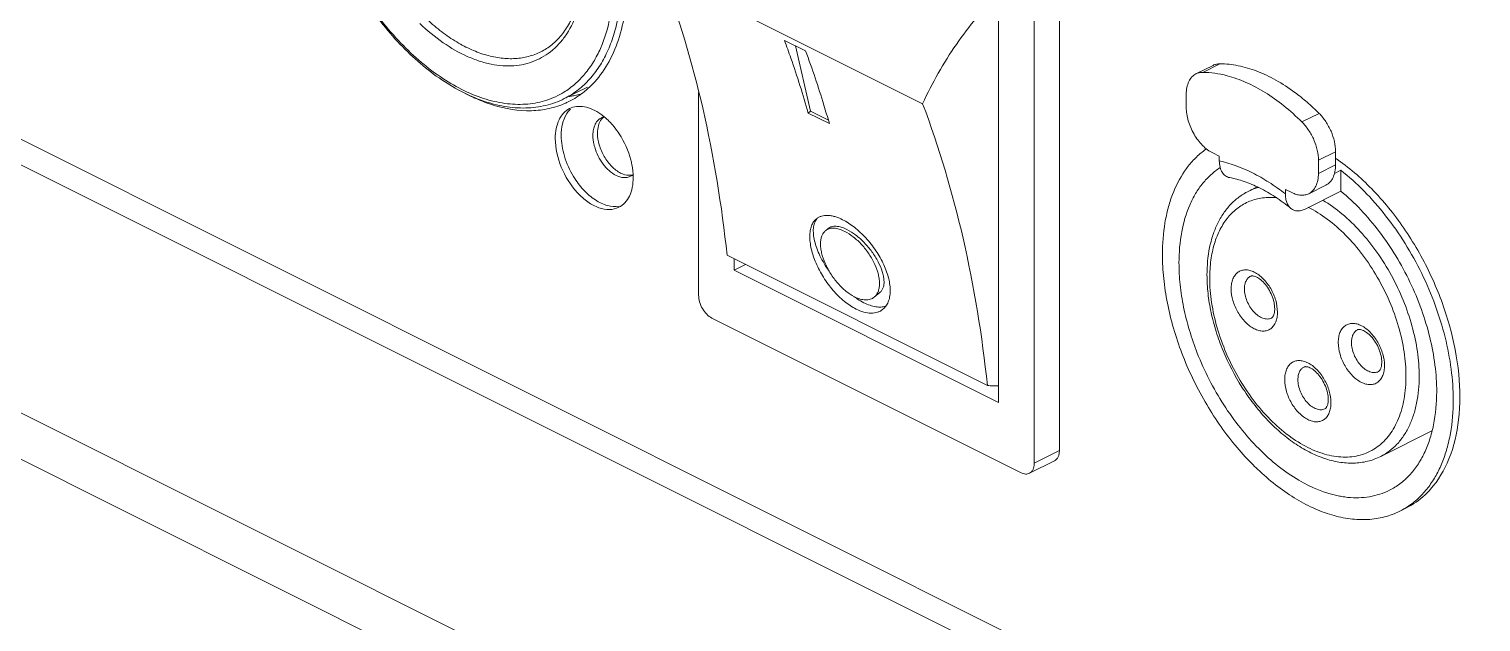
# Model space of a CAD drawing. Header units: millimetres. Extents: x 1177 to 4147, y 93 to 2194.
# Drawn here: x 3205 to 3259.3, y 770.5 to 792.7 of the extents above; entities that cross this region are included whole.
import ezdxf

# ---------------------------------------------------------------- set-up
doc = ezdxf.new("R2010")
doc.units = ezdxf.units.MM
doc.header["$LTSCALE"] = 0.1
doc.layers.get('0').update_dxf_attribs({"lineweight": 13})

# ---------------------------------------------------------------- blocks, each defined once
blk = doc.blocks.new('01')
for p, q in [((3562.36, 719.411), (3562.36, 692.304)), ((3561.016, 718.739), (3561.016, 691.632)), ((3541.111, 717.816), (3555.041, 710.851)), ((3559.107, 717.399), (3559.107, 694.882)), ((3547.651, 714.241), (3548.782, 713.676)), ((3596.206, 664.24), (3497.942, 713.372)), ((3549.038, 710.451), (3548.233, 713.95)), ((3570.587, 712.906), (3569.668, 712.447)), ((3570.951, 712.988), (3570.032, 712.529)), ((3596.206, 662.879), (3497.418, 712.273)), ((3535.865, 711.124), (3537.107, 711.745)), ((3543.056, 700.613), (3543.056, 711.448)), ((3569.148, 711.365), (3569.148, 710.658)), ((3548.919, 710.355), (3549.038, 710.451)), ((3550.051, 709.789), (3548.919, 710.355)), ((3549.996, 709.973), (3549.038, 710.451)), ((3576.254, 710.337), (3575.335, 709.877)), ((3570.562, 708.219), (3570.916, 708.042)), ((3570.916, 708.042), (3570.916, 707.799)), ((3577.138, 708.289), (3576.219, 707.829)), ((3576.219, 707.123), (3576.219, 707.829)), ((3577.138, 707.582), (3577.138, 708.289)), ((3576.219, 707.123), (3577.138, 707.582)), ((3577.421, 707.293), (3577.079, 707.123)), ((3577.421, 706.178), (3577.421, 707.293)), ((3572.938, 706.403), (3572.463, 706.166)), ((3574.451, 706.274), (3574.805, 706.098)), ((3574.451, 706.031), (3574.451, 706.274)), ((3576.618, 706.5), (3575.699, 706.041)), ((3575.512, 705.223), (3577.421, 706.178)), ((3549.991, 704.182), (3549.843, 704.062)), ((3482.742, 703.858), (3594.513, 647.973)), ((3544.579, 702.75), (3558.509, 695.785)), ((3544.965, 701.953), (3544.965, 702.557)), ((3545.569, 702.255), (3544.965, 701.953)), ((3559.107, 694.882), (3544.965, 701.953)), ((3552.76, 700.762), (3552.448, 700.51)), ((3497.032, 699.203), (3583.299, 656.07)), ((3560.309, 691.12), (3543.763, 699.393)), ((3582.284, 693.355), (3579.551, 691.989)), ((3562.36, 692.304), (3561.016, 691.632)), ((3560.756, 691.092), (3562.1, 691.763)), ((3580.926, 689.238), (3580.573, 689.062))]:
    blk.add_line(p, q)
for centre, radius, start, end in [((3533.841, 715.328), 4.926, 312.19186, 315.98038), ((3535.042, 719.894), 9.595, 242.22632, 245.01934), ((3534.1, 715.009), 4.514, 294.17241, 296.55682), ((3535.416, 716.102), 4.913, 278.3805, 279.26389), ((3535.431, 716.017), 4.827, 279.25959, 281.69494), ((3535.459, 715.882), 4.689, 281.6875, 287.09223), ((3538.153, 709.5), 0.672, 104.334, 116.44628), ((3539.104, 709.157), 1.705, 174.16007, 180.05968), ((3572.662, 704.926), 4.274, 125.21953, 129.60733), ((3572.624, 704.977), 4.21, 124.59719, 125.20629), ((3570.912, 698.78), 11.072, 54.92743, 55.72176), ((3539.124, 707.562), 0.66, 296.51645, 303.90371), ((3539.118, 707.57), 0.67, 303.91959, 309.11575), ((3549.926, 704.268), 0.693, 136.46844, 142.1662), ((3554.047, 704.252), 4.58, 233.95251, 234.62472), ((3553.974, 704.149), 4.454, 234.62446, 235.34231)]:
    blk.add_arc(centre, radius, start, end)
for points, knots in [([(3532.549, 728.018), (3532.967, 727.63), (3533.764, 726.774), (3534.797, 725.327), (3535.663, 723.736), (3536.329, 722.062), (3536.77, 720.367), (3536.97, 718.714), (3536.92, 717.166), (3536.619, 715.777), (3536.152, 714.773), (3535.661, 714.118), (3535.248, 713.708), (3534.787, 713.376), (3534.282, 713.124), (3533.739, 712.955), (3533.163, 712.871), (3532.562, 712.872), (3531.941, 712.958), (3531.305, 713.128), (3530.426, 713.471), (3529.329, 714.107), (3528.531, 714.767), (3528.142, 715.137)], [0, 0, 0, 0, 0.071625, 0.146409, 0.222652, 0.298506, 0.372167, 0.442018, 0.506808, 0.565856, 0.619291, 0.644288, 0.66842, 0.692003, 0.7154, 0.738987, 0.763126, 0.788133, 0.814262, 0.841694, 0.870541, 0.932529, 1, 1, 1, 1]), ([(3534.613, 713.629), (3534.821, 713.733), (3535.223, 713.993), (3535.74, 714.515), (3536.168, 715.165), (3536.5, 715.93), (3536.729, 716.798), (3536.85, 717.754), (3536.861, 718.78), (3536.759, 719.857), (3536.548, 720.966), (3536.121, 722.471), (3535.343, 724.302), (3534.089, 726.294), (3533.051, 727.454), (3532.494, 727.962)], [0, 0, 0, 0, 0.042782, 0.087131, 0.134253, 0.185025, 0.239858, 0.298822, 0.361708, 0.4281, 0.497423, 0.568988, 0.715589, 0.861427, 1, 1, 1, 1]), ([(3535.865, 711.124), (3535.552, 710.967), (3534.877, 710.723), (3533.789, 710.587), (3532.647, 710.678), (3531.476, 710.989), (3530.297, 711.508), (3529.129, 712.223), (3527.993, 713.12), (3526.91, 714.181), (3525.898, 715.385), (3524.977, 716.709), (3524.164, 718.128), (3523.476, 719.614), (3522.924, 721.139), (3522.521, 722.674), (3522.273, 724.189), (3522.214, 725.192), (3522.214, 725.682)], [0, 0, 0, 0, 0.046192, 0.093605, 0.143305, 0.196087, 0.252412, 0.312413, 0.375931, 0.442567, 0.511735, 0.582713, 0.654687, 0.726795, 0.79817, 0.867979, 0.935468, 1, 1, 1, 1]), ([(3522.302, 725.576), (3522.302, 725.086), (3522.363, 724.081), (3522.616, 722.563), (3523.029, 721.023), (3523.594, 719.494), (3524.298, 718.007), (3525.127, 716.593), (3526.064, 715.279), (3527.091, 714.093), (3528.186, 713.06), (3529.327, 712.2), (3530.492, 711.531), (3531.658, 711.068), (3532.802, 710.821), (3533.903, 710.798), (3534.934, 711.003), (3535.56, 711.292), (3535.847, 711.469)], [0, 0, 0, 0, 0.065223, 0.133634, 0.204503, 0.276997, 0.350196, 0.423152, 0.494927, 0.564639, 0.631502, 0.69488, 0.75434, 0.809717, 0.861188, 0.909328, 0.955145, 1, 1, 1, 1]), ([(3534.613, 713.629), (3534.404, 713.524), (3533.958, 713.357), (3533.239, 713.246), (3532.479, 713.272), (3531.692, 713.435), (3530.889, 713.73), (3530.084, 714.152), (3529.288, 714.694), (3528.514, 715.347), (3527.773, 716.101), (3526.838, 717.235), (3525.83, 718.822), (3524.929, 720.879), (3524.551, 722.326), (3524.432, 723.047)], [0, 0, 0, 0, 0.044951, 0.091077, 0.139397, 0.190668, 0.245354, 0.303635, 0.36545, 0.430539, 0.498479, 0.568727, 0.713436, 0.859125, 1, 1, 1, 1]), ([(3535.847, 711.469), (3536.056, 711.597), (3536.458, 711.894), (3536.988, 712.441), (3537.446, 713.086), (3537.965, 714.092), (3538.3, 715.246), (3538.467, 716.485), (3538.495, 717.143), (3538.495, 717.48)], [0, 0, 0, 0, 0.107454, 0.217701, 0.332311, 0.452507, 0.712182, 0.852713, 1, 1, 1, 1]), ([(3535.865, 711.124), (3536.103, 711.243), (3536.563, 711.528), (3537.175, 712.08), (3537.704, 712.748), (3538.143, 713.524), (3538.489, 714.399), (3538.738, 715.36), (3538.888, 716.397), (3538.919, 717.113), (3538.919, 717.48)], [0, 0, 0, 0, 0.107669, 0.217485, 0.331372, 0.450874, 0.577075, 0.710584, 0.851649, 1, 1, 1, 1]), ([(3539.237, 717.462), (3539.237, 716.9), (3539.166, 715.817), (3538.819, 714.292), (3538.24, 712.967), (3537.689, 712.222), (3537.383, 711.905)], [0, 0, 0, 0, 0.281279, 0.541145, 0.779507, 1, 1, 1, 1]), ([(3544.579, 702.75), (3544.297, 705.398), (3543.469, 710.508), (3541.998, 715.477), (3541.111, 717.816)], [0, 0, 0, 0, 0.51554, 1, 1, 1, 1]), ([(3559.101, 716.721), (3558.69, 716.317), (3557.896, 715.452), (3556.819, 714.033), (3555.854, 712.494), (3555.297, 711.408), (3555.041, 710.851)], [0, 0, 0, 0, 0.241032, 0.489989, 0.744009, 1, 1, 1, 1]), ([(3547.651, 714.241), (3547.768, 713.926), (3548.228, 712.643), (3548.638, 711.342), (3548.919, 710.355)], [0, 0, 0, 0, 0.246757, 1, 1, 1, 1]), ([(3550.051, 709.789), (3549.956, 710.121), (3549.57, 711.428), (3549.135, 712.721), (3548.782, 713.676)], [0, 0, 0, 0, 0.253305, 1, 1, 1, 1]), ([(3569.148, 711.365), (3569.148, 711.487), (3569.168, 711.718), (3569.266, 712.035), (3569.407, 712.251), (3569.549, 712.378), (3569.627, 712.426), (3569.668, 712.447)], [0, 0, 0, 0, 0.28949, 0.549139, 0.782196, 0.892171, 1, 1, 1, 1]), ([(3569.668, 712.447), (3569.723, 712.474), (3569.842, 712.516), (3569.968, 712.529), (3570.032, 712.529)], [0, 0, 0, 0, 0.491457, 1, 1, 1, 1]), ([(3570.032, 712.529), (3570.246, 712.528), (3570.685, 712.495), (3571.467, 712.336), (3572.38, 712.009), (3573.398, 711.463), (3574.399, 710.749), (3575.028, 710.183), (3575.335, 709.877)], [0, 0, 0, 0, 0.105875, 0.216732, 0.393301, 0.583063, 0.785711, 1, 1, 1, 1]), ([(3570.951, 712.988), (3570.887, 712.989), (3570.761, 712.976), (3570.642, 712.934), (3570.587, 712.906)], [0, 0, 0, 0, 0.508817, 1, 1, 1, 1]), ([(3576.254, 710.337), (3576.048, 710.542), (3575.627, 710.933), (3574.867, 711.544), (3573.978, 712.124), (3572.959, 712.61), (3571.95, 712.912), (3571.276, 712.987), (3570.951, 712.988)], [0, 0, 0, 0, 0.144126, 0.283319, 0.481784, 0.667153, 0.83947, 1, 1, 1, 1]), ([(3537.149, 711.679), (3537.071, 711.608), (3536.753, 711.338), (3536.397, 711.111), (3536.119, 710.972)], [0, 0, 0, 0, 0.252855, 1, 1, 1, 1]), ([(3532.059, 710.783), (3531.97, 710.81), (3531.607, 710.93), (3531.252, 711.075), (3530.99, 711.198)], [0, 0, 0, 0, 0.244082, 1, 1, 1, 1]), ([(3535.949, 710.891), (3535.665, 710.764), (3535.061, 710.565), (3533.741, 710.409), (3532.719, 710.579), (3532.059, 710.783)], [0, 0, 0, 0, 0.235056, 0.477279, 1, 1, 1, 1]), ([(3535.384, 708.997), (3535.384, 709.176), (3535.413, 709.517), (3535.558, 709.985), (3535.802, 710.359), (3536.03, 710.532), (3536.15, 710.592)], [0, 0, 0, 0, 0.289434, 0.549661, 0.782893, 1, 1, 1, 1]), ([(3536.192, 710.556), (3536.152, 710.518), (3535.995, 710.345), (3535.885, 710.133), (3535.827, 709.965)], [0, 0, 0, 0, 0.23677, 1, 1, 1, 1]), ([(3536.15, 710.592), (3536.267, 710.65), (3536.531, 710.727), (3536.96, 710.706), (3537.406, 710.558), (3537.688, 710.391), (3537.828, 710.291)], [0, 0, 0, 0, 0.218537, 0.452393, 0.711656, 1, 1, 1, 1]), ([(3537.854, 710.102), (3537.774, 710.062), (3537.624, 709.943), (3537.53, 709.779), (3537.493, 709.689)], [0, 0, 0, 0, 0.478312, 1, 1, 1, 1]), ([(3537.982, 710.149), (3537.956, 710.128), (3537.854, 710.034), (3537.78, 709.91), (3537.741, 709.812)], [0, 0, 0, 0, 0.237875, 1, 1, 1, 1]), ([(3537.828, 710.291), (3537.889, 710.247), (3538.139, 710.054), (3538.362, 709.826), (3538.515, 709.641)], [0, 0, 0, 0, 0.238989, 1, 1, 1, 1]), ([(3555.041, 710.851), (3555.928, 708.512), (3557.399, 703.543), (3558.227, 698.433), (3558.509, 695.785)], [0, 0, 0, 0, 0.48446, 1, 1, 1, 1]), ([(3570.562, 708.219), (3570.465, 708.267), (3570.273, 708.388), (3570.01, 708.621), (3569.767, 708.903), (3569.484, 709.331), (3569.278, 709.808), (3569.168, 710.298), (3569.148, 710.541), (3569.148, 710.658)], [0, 0, 0, 0, 0.110367, 0.230002, 0.356939, 0.488571, 0.753057, 0.880175, 1, 1, 1, 1]), ([(3577.138, 708.289), (3577.138, 708.469), (3577.091, 708.844), (3576.911, 709.388), (3576.633, 709.9), (3576.389, 710.203), (3576.254, 710.337)], [0, 0, 0, 0, 0.237116, 0.49172, 0.750675, 1, 1, 1, 1]), ([(3535.827, 709.965), (3535.806, 709.905), (3535.729, 709.641), (3535.702, 709.365), (3535.702, 709.156)], [0, 0, 0, 0, 0.235186, 1, 1, 1, 1]), ([(3537.493, 709.689), (3537.482, 709.662), (3537.441, 709.546), (3537.417, 709.424), (3537.408, 709.331)], [0, 0, 0, 0, 0.237679, 1, 1, 1, 1]), ([(3537.741, 709.812), (3537.725, 709.773), (3537.667, 709.601), (3537.646, 709.418), (3537.646, 709.279)], [0, 0, 0, 0, 0.233286, 1, 1, 1, 1]), ([(3538.515, 709.641), (3538.622, 709.512), (3539.021, 708.967), (3539.303, 708.337), (3539.43, 707.846)], [0, 0, 0, 0, 0.247861, 1, 1, 1, 1]), ([(3575.335, 709.877), (3575.469, 709.743), (3575.714, 709.441), (3575.992, 708.928), (3576.172, 708.384), (3576.219, 708.01), (3576.219, 707.829)], [0, 0, 0, 0, 0.249345, 0.508279, 0.762865, 1, 1, 1, 1]), ([(3538.789, 705.315), (3538.635, 705.238), (3538.266, 705.155), (3537.682, 705.272), (3537.095, 705.593), (3536.339, 706.276), (3535.636, 707.413), (3535.384, 708.476), (3535.384, 708.997)], [0, 0, 0, 0, 0.090715, 0.191731, 0.308086, 0.439288, 0.725544, 1, 1, 1, 1]), ([(3536.366, 706.954), (3536.158, 707.296), (3535.836, 708.008), (3535.702, 708.782), (3535.702, 709.156)], [0, 0, 0, 0, 0.517393, 1, 1, 1, 1]), ([(3537.493, 708.528), (3537.478, 708.581), (3537.425, 708.787), (3537.399, 708.999), (3537.399, 709.156)], [0, 0, 0, 0, 0.261171, 1, 1, 1, 1]), ([(3538.636, 707.021), (3538.364, 707.157), (3537.88, 707.617), (3537.587, 708.203), (3537.493, 708.528)], [0, 0, 0, 0, 0.473032, 1, 1, 1, 1]), ([(3537.646, 709.279), (3537.646, 709.068), (3537.719, 708.629), (3537.983, 708.018), (3538.372, 707.496), (3538.708, 707.233), (3538.884, 707.145)], [0, 0, 0, 0, 0.246794, 0.511785, 0.770324, 1, 1, 1, 1]), ([(3539.43, 707.846), (3539.451, 707.766), (3539.52, 707.459), (3539.555, 707.143), (3539.555, 706.911)], [0, 0, 0, 0, 0.26036, 1, 1, 1, 1]), ([(3567.875, 702.789), (3567.875, 703.357), (3567.936, 704.193), (3568.161, 705.258), (3568.462, 706.204), (3568.892, 707.06), (3569.455, 707.777), (3569.771, 708.082), (3569.937, 708.219)], [0, 0, 0, 0, 0.284334, 0.41747, 0.544482, 0.781019, 0.892261, 1, 1, 1, 1]), ([(3571.474, 706.9), (3571.432, 706.908), (3571.35, 706.932), (3571.238, 706.995), (3571.141, 707.082), (3571.029, 707.232), (3570.936, 707.475), (3570.916, 707.687), (3570.916, 707.799)], [0, 0, 0, 0, 0.110876, 0.220753, 0.33295, 0.450327, 0.707302, 1, 1, 1, 1]), ([(3570.916, 707.799), (3571.528, 707.663), (3572.445, 707.317), (3573.597, 706.658), (3574.168, 706.251), (3574.451, 706.031)], [0, 0, 0, 0, 0.472466, 0.729594, 1, 1, 1, 1]), ([(3577.274, 707.842), (3577.963, 707.358), (3579.283, 706.192), (3580.959, 704.08), (3582.323, 701.653), (3583.289, 699.064), (3583.798, 696.474), (3583.814, 694.039), (3583.332, 691.905), (3582.636, 690.706), (3582.214, 690.233)], [0, 0, 0, 0, 0.126349, 0.262265, 0.402816, 0.54229, 0.675152, 0.796872, 0.904923, 1, 1, 1, 1]), ([(3539.419, 706.972), (3539.307, 706.916), (3539.028, 706.869), (3538.765, 706.957), (3538.636, 707.021)], [0, 0, 0, 0, 0.463706, 1, 1, 1, 1]), ([(3538.884, 707.145), (3538.928, 707.123), (3539.092, 707.051), (3539.276, 707.016), (3539.407, 707.026)], [0, 0, 0, 0, 0.271907, 1, 1, 1, 1]), ([(3570.963, 707.434), (3570.789, 707.323), (3570.453, 707.067), (3570.012, 706.601), (3569.631, 706.053), (3569.199, 705.201), (3568.842, 703.956), (3568.759, 702.9), (3568.759, 702.348)], [0, 0, 0, 0, 0.107472, 0.217843, 0.332615, 0.452958, 0.712752, 1, 1, 1, 1]), ([(3576.219, 707.123), (3576.219, 707.001), (3576.199, 706.769), (3576.1, 706.453), (3575.935, 706.199), (3575.781, 706.082), (3575.699, 706.041)], [0, 0, 0, 0, 0.289745, 0.549594, 0.782849, 1, 1, 1, 1]), ([(3576.618, 706.5), (3576.659, 706.521), (3576.737, 706.569), (3576.879, 706.697), (3577.02, 706.912), (3577.118, 707.229), (3577.138, 707.461), (3577.138, 707.582)], [0, 0, 0, 0, 0.107825, 0.2178, 0.450852, 0.710488, 1, 1, 1, 1]), ([(3577.421, 707.293), (3577.857, 706.951), (3578.705, 706.185), (3579.853, 704.871), (3580.886, 703.392), (3581.774, 701.79), (3582.493, 700.108), (3583.024, 698.392), (3583.352, 696.69), (3583.431, 695.561), (3583.431, 695.011)], [0, 0, 0, 0, 0.118141, 0.242379, 0.370853, 0.501409, 0.631774, 0.759686, 0.883029, 1, 1, 1, 1]), ([(3538.796, 705.372), (3538.595, 705.337), (3538.136, 705.375), (3537.483, 705.697), (3536.867, 706.236), (3536.522, 706.699), (3536.366, 706.954)], [0, 0, 0, 0, 0.201214, 0.436075, 0.70583, 1, 1, 1, 1]), ([(3539.555, 706.911), (3539.555, 706.731), (3539.526, 706.39), (3539.381, 705.922), (3539.137, 705.548), (3538.909, 705.375), (3538.789, 705.315)], [0, 0, 0, 0, 0.289434, 0.549661, 0.782893, 1, 1, 1, 1]), ([(3574.748, 705.252), (3574.476, 705.472), (3573.932, 705.872), (3573.092, 706.359), (3572.277, 706.706), (3571.734, 706.853), (3571.474, 706.9)], [0, 0, 0, 0, 0.283651, 0.54607, 0.785191, 1, 1, 1, 1]), ([(3573.017, 706.377), (3572.969, 706.364), (3572.779, 706.307), (3572.595, 706.232), (3572.463, 706.165)], [0, 0, 0, 0, 0.251488, 1, 1, 1, 1]), ([(3572.463, 706.166), (3572.287, 706.078), (3571.949, 705.869), (3571.501, 705.468), (3571.118, 704.987), (3570.803, 704.435), (3570.557, 703.822), (3570.319, 702.913), (3570.257, 702.191), (3570.257, 701.702)], [0, 0, 0, 0, 0.112401, 0.226165, 0.342713, 0.463223, 0.588706, 0.719853, 1, 1, 1, 1]), ([(3573.986, 705.831), (3573.736, 705.854), (3573.241, 705.848), (3572.53, 705.664), (3571.897, 705.309), (3571.36, 704.794), (3570.934, 704.138), (3570.626, 703.357), (3570.441, 702.473), (3570.403, 701.849), (3570.403, 701.526)], [0, 0, 0, 0, 0.118064, 0.230593, 0.341706, 0.455809, 0.576714, 0.707046, 0.848112, 1, 1, 1, 1]), ([(3574.451, 706.031), (3574.451, 705.949), (3574.463, 705.793), (3574.518, 705.574), (3574.611, 705.39), (3574.7, 705.291), (3574.748, 705.252)], [0, 0, 0, 0, 0.284662, 0.544887, 0.78158, 1, 1, 1, 1]), ([(3575.699, 706.041), (3575.636, 706.009), (3575.498, 705.963), (3575.273, 705.952), (3575.036, 705.997), (3574.882, 706.059), (3574.805, 706.098)], [0, 0, 0, 0, 0.227117, 0.464642, 0.720834, 1, 1, 1, 1]), ([(3581.611, 696.275), (3581.611, 696.717), (3581.54, 697.626), (3581.249, 698.991), (3580.78, 700.36), (3580.15, 701.685), (3579.379, 702.921), (3578.494, 704.027), (3577.524, 704.966), (3576.814, 705.48), (3576.453, 705.696)], [0, 0, 0, 0, 0.11868, 0.244311, 0.37457, 0.506744, 0.637986, 0.765515, 0.886841, 1, 1, 1, 1]), ([(3582.548, 695.453), (3582.548, 695.929), (3582.48, 696.907), (3582.203, 698.381), (3581.752, 699.868), (3581.141, 701.33), (3580.385, 702.727), (3579.504, 704.024), (3578.522, 705.186), (3577.796, 705.869), (3577.421, 706.178)], [0, 0, 0, 0, 0.116685, 0.239625, 0.367111, 0.497136, 0.627547, 0.75617, 0.88093, 1, 1, 1, 1]), ([(3551.477, 699.874), (3551.369, 699.928), (3551.153, 700.055), (3550.729, 700.369), (3550.231, 700.864), (3549.723, 701.556), (3549.387, 702.19), (3549.189, 702.706), (3549.082, 703.077), (3549.017, 703.43), (3548.996, 703.759), (3549.018, 704.057), (3549.085, 704.318), (3549.196, 704.538), (3549.303, 704.654), (3549.361, 704.701)], [0, 0, 0, 0, 0.06195, 0.128396, 0.27134, 0.421213, 0.568851, 0.639044, 0.705417, 0.767125, 0.823584, 0.874545, 0.92023, 0.961501, 1, 1, 1, 1]), ([(3549.379, 704.693), (3549.328, 704.627), (3549.244, 704.468), (3549.187, 704.187), (3549.191, 703.862), (3549.253, 703.502), (3549.373, 703.114), (3549.546, 702.709), (3549.769, 702.298), (3549.944, 702.03), (3550.038, 701.897)], [0, 0, 0, 0, 0.082377, 0.175182, 0.281523, 0.402259, 0.536653, 0.682877, 0.838353, 1, 1, 1, 1]), ([(3549.361, 704.701), (3549.4, 704.733), (3549.486, 704.789), (3549.685, 704.869), (3549.914, 704.891), (3550.153, 704.865), (3550.424, 704.801), (3550.625, 704.718), (3550.758, 704.652)], [0, 0, 0, 0, 0.102919, 0.207978, 0.434663, 0.560986, 0.697226, 1, 1, 1, 1]), ([(3550.758, 704.652), (3550.865, 704.598), (3551.083, 704.472), (3551.513, 704.164), (3551.919, 703.783), (3552.289, 703.348), (3552.547, 702.995), (3552.774, 702.627), (3552.966, 702.251), (3553.12, 701.875), (3553.23, 701.507), (3553.295, 701.154), (3553.314, 700.824), (3553.285, 700.522), (3553.21, 700.255), (3553.088, 700.029), (3552.975, 699.908), (3552.913, 699.858)], [0, 0, 0, 0, 0.061669, 0.127964, 0.270579, 0.344924, 0.419707, 0.49377, 0.565992, 0.635354, 0.700972, 0.76215, 0.818464, 0.869818, 0.916529, 0.959443, 1, 1, 1, 1]), ([(3574.748, 705.252), (3574.797, 705.213), (3574.907, 705.149), (3575.1, 705.113), (3575.309, 705.137), (3575.444, 705.19), (3575.512, 705.223)], [0, 0, 0, 0, 0.229921, 0.464847, 0.71864, 1, 1, 1, 1]), ([(3580.904, 696.275), (3580.904, 696.711), (3580.83, 697.609), (3580.529, 698.955), (3580.046, 700.3), (3579.399, 701.591), (3578.612, 702.783), (3577.713, 703.829), (3576.737, 704.692), (3576.027, 705.143), (3575.668, 705.323)], [0, 0, 0, 0, 0.119738, 0.24672, 0.378322, 0.511488, 0.643047, 0.769955, 0.889579, 1, 1, 1, 1]), ([(3551.399, 700.526), (3551.235, 700.608), (3550.912, 700.826), (3550.483, 701.249), (3550.108, 701.755), (3549.815, 702.302), (3549.653, 702.77), (3549.587, 703.128), (3549.572, 703.369), (3549.589, 703.588), (3549.639, 703.78), (3549.721, 703.942), (3549.8, 704.027), (3549.843, 704.062)], [0, 0, 0, 0, 0.128185, 0.271145, 0.420956, 0.568448, 0.704707, 0.766371, 0.822834, 0.87386, 0.919696, 0.961209, 1, 1, 1, 1]), ([(3549.843, 704.062), (3549.872, 704.086), (3549.936, 704.127), (3550.083, 704.187), (3550.301, 704.209), (3550.584, 704.156), (3550.774, 704.078), (3550.871, 704.029)], [0, 0, 0, 0, 0.103455, 0.208998, 0.436169, 0.697991, 1, 1, 1, 1]), ([(3549.991, 704.182), (3550.018, 704.204), (3550.078, 704.243), (3550.22, 704.297), (3550.432, 704.312), (3550.709, 704.256), (3550.897, 704.177), (3550.994, 704.129)], [0, 0, 0, 0, 0.098924, 0.201237, 0.426278, 0.691144, 1, 1, 1, 1]), ([(3550.871, 704.029), (3551.035, 703.947), (3551.361, 703.731), (3551.799, 703.317), (3552.187, 702.82), (3552.491, 702.28), (3552.659, 701.815), (3552.725, 701.459), (3552.739, 701.216), (3552.718, 700.995), (3552.664, 700.8), (3552.575, 700.635), (3552.493, 700.547), (3552.448, 700.51)], [0, 0, 0, 0, 0.127915, 0.270655, 0.419865, 0.5663, 0.7014, 0.762684, 0.819049, 0.870373, 0.91697, 0.959694, 1, 1, 1, 1]), ([(3550.994, 704.129), (3551.158, 704.047), (3551.485, 703.833), (3551.932, 703.428), (3552.336, 702.947), (3552.663, 702.428), (3552.857, 701.983), (3552.947, 701.643), (3552.979, 701.415), (3552.978, 701.208), (3552.942, 701.027), (3552.871, 700.874), (3552.799, 700.795), (3552.76, 700.762)], [0, 0, 0, 0, 0.131376, 0.278099, 0.431095, 0.58032, 0.716289, 0.776975, 0.831924, 0.880966, 0.924467, 0.963507, 1, 1, 1, 1]), ([(3571.76, 692.6), (3571.16, 693.325), (3570.349, 694.501), (3569.464, 696.181), (3568.9, 697.496), (3568.451, 698.834), (3568.123, 700.174), (3567.923, 701.492), (3567.875, 702.364), (3567.875, 702.789)], [0, 0, 0, 0, 0.254189, 0.383648, 0.512779, 0.640223, 0.764664, 0.884941, 1, 1, 1, 1]), ([(3568.759, 702.348), (3568.759, 701.958), (3568.804, 701.161), (3569.059, 699.53), (3569.426, 698.315), (3569.738, 697.521)], [0, 0, 0, 0, 0.236047, 0.483052, 1, 1, 1, 1]), ([(3570.257, 701.702), (3570.257, 701.373), (3570.296, 700.699), (3570.463, 699.683), (3570.733, 698.655), (3571.228, 697.293), (3571.901, 695.996), (3572.727, 694.813), (3573.407, 694.009), (3574.136, 693.301), (3574.902, 692.702), (3575.694, 692.222), (3576.498, 691.874), (3577.303, 691.666), (3578.095, 691.607), (3578.855, 691.705), (3579.33, 691.878), (3579.551, 691.989)], [0, 0, 0, 0, 0.064239, 0.131232, 0.200388, 0.271016, 0.413353, 0.483556, 0.552035, 0.618125, 0.681312, 0.741281, 0.797962, 0.851566, 0.902591, 0.951769, 1, 1, 1, 1]), ([(3571.552, 700.951), (3571.552, 701.046), (3571.566, 701.228), (3571.634, 701.48), (3571.748, 701.69), (3571.906, 701.849), (3572.101, 701.948), (3572.322, 701.98), (3572.558, 701.947), (3572.801, 701.852), (3573.042, 701.699), (3573.357, 701.422), (3573.69, 700.974), (3573.954, 700.364), (3574.027, 699.925), (3574.027, 699.714)], [0, 0, 0, 0, 0.063479, 0.12121, 0.173508, 0.221849, 0.268689, 0.316955, 0.369138, 0.426706, 0.490054, 0.558707, 0.706817, 0.858616, 1, 1, 1, 1]), ([(3572.259, 700.951), (3572.259, 701.027), (3572.271, 701.172), (3572.333, 701.37), (3572.437, 701.528), (3572.533, 701.602), (3572.584, 701.627)], [0, 0, 0, 0, 0.289694, 0.549612, 0.782838, 1, 1, 1, 1]), ([(3573.88, 699.89), (3573.88, 700.005), (3573.851, 700.248), (3573.737, 700.608), (3573.56, 700.956), (3573.336, 701.257), (3573.094, 701.482), (3572.889, 701.6), (3572.75, 701.641), (3572.677, 701.648), (3572.623, 701.643), (3572.595, 701.633), (3572.584, 701.627)], [0, 0, 0, 0, 0.145071, 0.307702, 0.475746, 0.637244, 0.780007, 0.891558, 0.932212, 0.962484, 0.984153, 1, 1, 1, 1]), ([(3570.403, 701.526), (3570.403, 701.089), (3570.477, 700.189), (3570.779, 698.841), (3571.264, 697.494), (3571.913, 696.2), (3572.702, 695.008), (3573.603, 693.961), (3574.582, 693.099), (3575.604, 692.454), (3576.633, 692.051), (3577.487, 691.931), (3578.126, 691.98), (3578.572, 692.083), (3578.989, 692.254), (3579.375, 692.489), (3579.723, 692.787), (3580.143, 693.272), (3580.555, 694.032), (3580.845, 695.101), (3580.904, 695.872), (3580.904, 696.275)], [0, 0, 0, 0, 0.068686, 0.141533, 0.217028, 0.293413, 0.36886, 0.441621, 0.510182, 0.573445, 0.630935, 0.683047, 0.707566, 0.731385, 0.754843, 0.778311, 0.802158, 0.826721, 0.878957, 0.936591, 1, 1, 1, 1]), ([(3574.027, 699.714), (3574.027, 699.619), (3574.013, 699.437), (3573.945, 699.185), (3573.831, 698.974), (3573.673, 698.815), (3573.478, 698.717), (3573.257, 698.685), (3573.02, 698.718), (3572.778, 698.813), (3572.537, 698.965), (3572.222, 699.243), (3571.889, 699.69), (3571.625, 700.3), (3571.552, 700.74), (3571.552, 700.951)], [0, 0, 0, 0, 0.063479, 0.12121, 0.173508, 0.221849, 0.268689, 0.316955, 0.369138, 0.426706, 0.490054, 0.558707, 0.706817, 0.858616, 1, 1, 1, 1]), ([(3573.702, 699.391), (3573.67, 699.375), (3573.6, 699.35), (3573.446, 699.331), (3573.233, 699.373), (3572.985, 699.509), (3572.751, 699.72), (3572.547, 699.989), (3572.388, 700.298), (3572.286, 700.622), (3572.259, 700.844), (3572.259, 700.951)], [0, 0, 0, 0, 0.044793, 0.091012, 0.191729, 0.307755, 0.438553, 0.579807, 0.725124, 0.867373, 1, 1, 1, 1]), ([(3543.056, 700.613), (3543.056, 700.492), (3543.097, 700.241), (3543.248, 699.892), (3543.47, 699.594), (3543.662, 699.443), (3543.763, 699.393)], [0, 0, 0, 0, 0.246815, 0.511785, 0.770303, 1, 1, 1, 1]), ([(3552.448, 700.51), (3552.418, 700.486), (3552.352, 700.442), (3552.2, 700.378), (3551.977, 700.351), (3551.689, 700.399), (3551.497, 700.477), (3551.399, 700.526)], [0, 0, 0, 0, 0.106023, 0.213782, 0.44308, 0.703152, 1, 1, 1, 1]), ([(3551.441, 700.485), (3551.478, 700.459), (3551.625, 700.361), (3551.779, 700.272), (3551.895, 700.213)], [0, 0, 0, 0, 0.260563, 1, 1, 1, 1]), ([(3551.895, 700.213), (3552.002, 700.16), (3552.21, 700.07), (3552.52, 699.988), (3552.803, 699.967), (3552.978, 699.998), (3553.056, 700.026)], [0, 0, 0, 0, 0.297694, 0.562336, 0.794595, 1, 1, 1, 1]), ([(3552.913, 699.858), (3552.872, 699.824), (3552.781, 699.763), (3552.573, 699.675), (3552.268, 699.637), (3551.873, 699.702), (3551.61, 699.808), (3551.477, 699.874)], [0, 0, 0, 0, 0.106472, 0.214606, 0.444306, 0.704125, 1, 1, 1, 1]), ([(3573.702, 699.391), (3573.721, 699.4), (3573.75, 699.424), (3573.785, 699.468), (3573.814, 699.521), (3573.841, 699.59), (3573.873, 699.714), (3573.88, 699.817), (3573.88, 699.89)], [0, 0, 0, 0, 0.114952, 0.19841, 0.30568, 0.440575, 0.602951, 1, 1, 1, 1]), ([(3577.28, 698.087), (3577.28, 698.182), (3577.293, 698.364), (3577.362, 698.616), (3577.476, 698.826), (3577.633, 698.986), (3577.828, 699.084), (3578.05, 699.116), (3578.286, 699.083), (3578.529, 698.988), (3578.77, 698.836), (3579.085, 698.558), (3579.418, 698.11), (3579.681, 697.5), (3579.754, 697.061), (3579.754, 696.85)], [0, 0, 0, 0, 0.063479, 0.12121, 0.173508, 0.221849, 0.268689, 0.316955, 0.369138, 0.426706, 0.490054, 0.558707, 0.706817, 0.858616, 1, 1, 1, 1]), ([(3577.987, 698.087), (3577.987, 698.163), (3577.999, 698.308), (3578.061, 698.506), (3578.164, 698.664), (3578.261, 698.738), (3578.312, 698.763)], [0, 0, 0, 0, 0.289694, 0.549612, 0.782838, 1, 1, 1, 1]), ([(3579.608, 697.027), (3579.608, 697.141), (3579.578, 697.384), (3579.465, 697.745), (3579.288, 698.093), (3579.064, 698.394), (3578.821, 698.618), (3578.617, 698.736), (3578.478, 698.777), (3578.405, 698.784), (3578.351, 698.779), (3578.323, 698.769), (3578.312, 698.763)], [0, 0, 0, 0, 0.145071, 0.307702, 0.475746, 0.637244, 0.780007, 0.891558, 0.932212, 0.962484, 0.984153, 1, 1, 1, 1]), ([(3579.754, 696.85), (3579.754, 696.755), (3579.741, 696.573), (3579.672, 696.321), (3579.558, 696.111), (3579.401, 695.951), (3579.206, 695.853), (3578.985, 695.821), (3578.748, 695.854), (3578.505, 695.949), (3578.264, 696.101), (3577.949, 696.379), (3577.616, 696.827), (3577.353, 697.437), (3577.28, 697.876), (3577.28, 698.087)], [0, 0, 0, 0, 0.063479, 0.12121, 0.173508, 0.221849, 0.268689, 0.316955, 0.369138, 0.426706, 0.490054, 0.558707, 0.706817, 0.858616, 1, 1, 1, 1]), ([(3579.43, 696.527), (3579.397, 696.511), (3579.328, 696.486), (3579.173, 696.467), (3578.96, 696.509), (3578.712, 696.645), (3578.478, 696.856), (3578.274, 697.126), (3578.115, 697.434), (3578.013, 697.759), (3577.987, 697.98), (3577.987, 698.087)], [0, 0, 0, 0, 0.044793, 0.091012, 0.191729, 0.307755, 0.438553, 0.579807, 0.725124, 0.867373, 1, 1, 1, 1]), ([(3569.738, 697.521), (3569.927, 697.038), (3570.355, 696.091), (3571.126, 694.749), (3572.011, 693.51), (3572.988, 692.407), (3574.034, 691.466), (3575.425, 690.5), (3576.582, 690.013), (3577.352, 689.868)], [0, 0, 0, 0, 0.139049, 0.277897, 0.414342, 0.546322, 0.672037, 0.790099, 1, 1, 1, 1]), ([(3574.416, 696.098), (3574.416, 696.193), (3574.43, 696.375), (3574.498, 696.627), (3574.612, 696.838), (3574.77, 696.997), (3574.964, 697.095), (3575.186, 697.127), (3575.422, 697.094), (3575.665, 696.999), (3575.906, 696.847), (3576.221, 696.569), (3576.554, 696.122), (3576.818, 695.511), (3576.891, 695.072), (3576.891, 694.861)], [0, 0, 0, 0, 0.063479, 0.12121, 0.173508, 0.221849, 0.268689, 0.316955, 0.369138, 0.426706, 0.490054, 0.558707, 0.706817, 0.858616, 1, 1, 1, 1]), ([(3579.43, 696.527), (3579.449, 696.537), (3579.478, 696.56), (3579.512, 696.605), (3579.541, 696.657), (3579.568, 696.726), (3579.6, 696.85), (3579.608, 696.954), (3579.608, 697.027)], [0, 0, 0, 0, 0.114952, 0.19841, 0.30568, 0.440575, 0.602951, 1, 1, 1, 1]), ([(3576.891, 694.861), (3576.891, 694.766), (3576.877, 694.584), (3576.809, 694.332), (3576.694, 694.122), (3576.537, 693.962), (3576.342, 693.864), (3576.121, 693.832), (3575.884, 693.865), (3575.642, 693.96), (3575.401, 694.112), (3575.085, 694.39), (3574.753, 694.838), (3574.489, 695.448), (3574.416, 695.887), (3574.416, 696.098)], [0, 0, 0, 0, 0.063479, 0.12121, 0.173508, 0.221849, 0.268689, 0.316955, 0.369138, 0.426706, 0.490054, 0.558707, 0.706817, 0.858616, 1, 1, 1, 1]), ([(3575.123, 696.098), (3575.123, 696.174), (3575.135, 696.319), (3575.197, 696.517), (3575.3, 696.676), (3575.397, 696.749), (3575.448, 696.774)], [0, 0, 0, 0, 0.289694, 0.549612, 0.782838, 1, 1, 1, 1]), ([(3576.566, 694.538), (3576.534, 694.522), (3576.464, 694.497), (3576.309, 694.478), (3576.096, 694.52), (3575.848, 694.656), (3575.614, 694.867), (3575.411, 695.137), (3575.252, 695.445), (3575.149, 695.77), (3575.123, 695.991), (3575.123, 696.098)], [0, 0, 0, 0, 0.044793, 0.091012, 0.191729, 0.307755, 0.438553, 0.579807, 0.725124, 0.867373, 1, 1, 1, 1]), ([(3576.744, 695.038), (3576.744, 695.152), (3576.714, 695.396), (3576.601, 695.756), (3576.424, 696.104), (3576.2, 696.405), (3575.958, 696.629), (3575.753, 696.748), (3575.614, 696.788), (3575.541, 696.795), (3575.487, 696.79), (3575.459, 696.78), (3575.448, 696.774)], [0, 0, 0, 0, 0.145071, 0.307702, 0.475746, 0.637244, 0.780007, 0.891558, 0.932212, 0.962484, 0.984153, 1, 1, 1, 1]), ([(3579.551, 691.989), (3579.712, 692.069), (3580.022, 692.261), (3580.434, 692.633), (3580.791, 693.084), (3581.087, 693.608), (3581.321, 694.197), (3581.551, 695.085), (3581.611, 695.793), (3581.611, 696.275)], [0, 0, 0, 0, 0.107707, 0.217562, 0.33149, 0.451037, 0.57728, 0.710837, 1, 1, 1, 1]), ([(3558.509, 695.785), (3558.558, 695.781), (3558.757, 695.767), (3558.956, 695.764), (3559.106, 695.766)], [0, 0, 0, 0, 0.247494, 1, 1, 1, 1]), ([(3580.014, 690.18), (3580.211, 690.279), (3580.593, 690.515), (3581.1, 690.972), (3581.539, 691.527), (3581.904, 692.171), (3582.191, 692.897), (3582.474, 693.989), (3582.548, 694.86), (3582.548, 695.453)], [0, 0, 0, 0, 0.107708, 0.217563, 0.33149, 0.451033, 0.577279, 0.710836, 1, 1, 1, 1]), ([(3576.566, 694.538), (3576.585, 694.548), (3576.614, 694.571), (3576.648, 694.616), (3576.678, 694.668), (3576.705, 694.738), (3576.736, 694.861), (3576.744, 694.965), (3576.744, 695.038)], [0, 0, 0, 0, 0.114952, 0.19841, 0.30568, 0.440575, 0.602951, 1, 1, 1, 1]), ([(3583.431, 695.011), (3583.431, 694.414), (3583.365, 693.535), (3583.114, 692.422), (3582.858, 691.667), (3582.532, 690.981), (3582.138, 690.37), (3581.681, 689.842), (3581.333, 689.544), (3581.151, 689.413)], [0, 0, 0, 0, 0.285798, 0.419096, 0.545917, 0.666612, 0.78182, 0.892522, 1, 1, 1, 1]), ([(3562.36, 692.304), (3562.36, 692.243), (3562.35, 692.128), (3562.3, 691.969), (3562.218, 691.842), (3562.141, 691.784), (3562.1, 691.763)], [0, 0, 0, 0, 0.289696, 0.549614, 0.782836, 1, 1, 1, 1]), ([(3572.96, 691.31), (3572.855, 691.41), (3572.436, 691.822), (3572.042, 692.259), (3571.76, 692.6)], [0, 0, 0, 0, 0.245527, 1, 1, 1, 1]), ([(3560.756, 691.092), (3560.797, 691.112), (3560.874, 691.171), (3560.957, 691.297), (3561.006, 691.456), (3561.016, 691.572), (3561.016, 691.632)], [0, 0, 0, 0, 0.217164, 0.450386, 0.710304, 1, 1, 1, 1]), ([(3560.309, 691.12), (3560.348, 691.101), (3560.425, 691.069), (3560.543, 691.047), (3560.656, 691.053), (3560.725, 691.076), (3560.756, 691.092)], [0, 0, 0, 0, 0.279078, 0.535377, 0.772903, 1, 1, 1, 1]), ([(3580.573, 689.062), (3580.311, 688.931), (3579.751, 688.722), (3578.848, 688.588), (3577.894, 688.63), (3576.906, 688.845), (3575.899, 689.229), (3574.891, 689.774), (3573.897, 690.471), (3573.268, 691.017), (3572.96, 691.31)], [0, 0, 0, 0, 0.103949, 0.210718, 0.322736, 0.441789, 0.568942, 0.704576, 0.848489, 1, 1, 1, 1]), ([(3577.793, 689.804), (3577.991, 689.784), (3578.382, 689.769), (3578.957, 689.824), (3579.505, 689.957), (3579.849, 690.097), (3580.014, 690.18)], [0, 0, 0, 0, 0.260979, 0.512777, 0.758075, 1, 1, 1, 1]), ([(3582.214, 690.233), (3582.122, 690.129), (3581.742, 689.739), (3581.289, 689.42), (3580.926, 689.239)], [0, 0, 0, 0, 0.255542, 1, 1, 1, 1]), ([(3577.352, 689.868), (3577.389, 689.861), (3577.535, 689.835), (3577.683, 689.815), (3577.793, 689.804)], [0, 0, 0, 0, 0.253041, 1, 1, 1, 1]), ([(3581.151, 689.413), (3581.105, 689.38), (3580.92, 689.251), (3580.724, 689.137), (3580.573, 689.062)], [0, 0, 0, 0, 0.251013, 1, 1, 1, 1])]:
    blk.add_open_spline(points, degree=3, knots=knots)
blk.add_open_spline([(3539.407, 707.026), (3539.452, 707.029), (3539.498, 707.036), (3539.542, 707.048)], degree=3)

msp = doc.modelspace()

# ---------------------------------------------------------------- block references
at = {"xscale": 0.7, "yscale": 0.7, "zscale": 0.7}
msp.add_blockref('01', (749.903, 292.29), dxfattribs=at)

doc.saveas('drawing.dxf')
